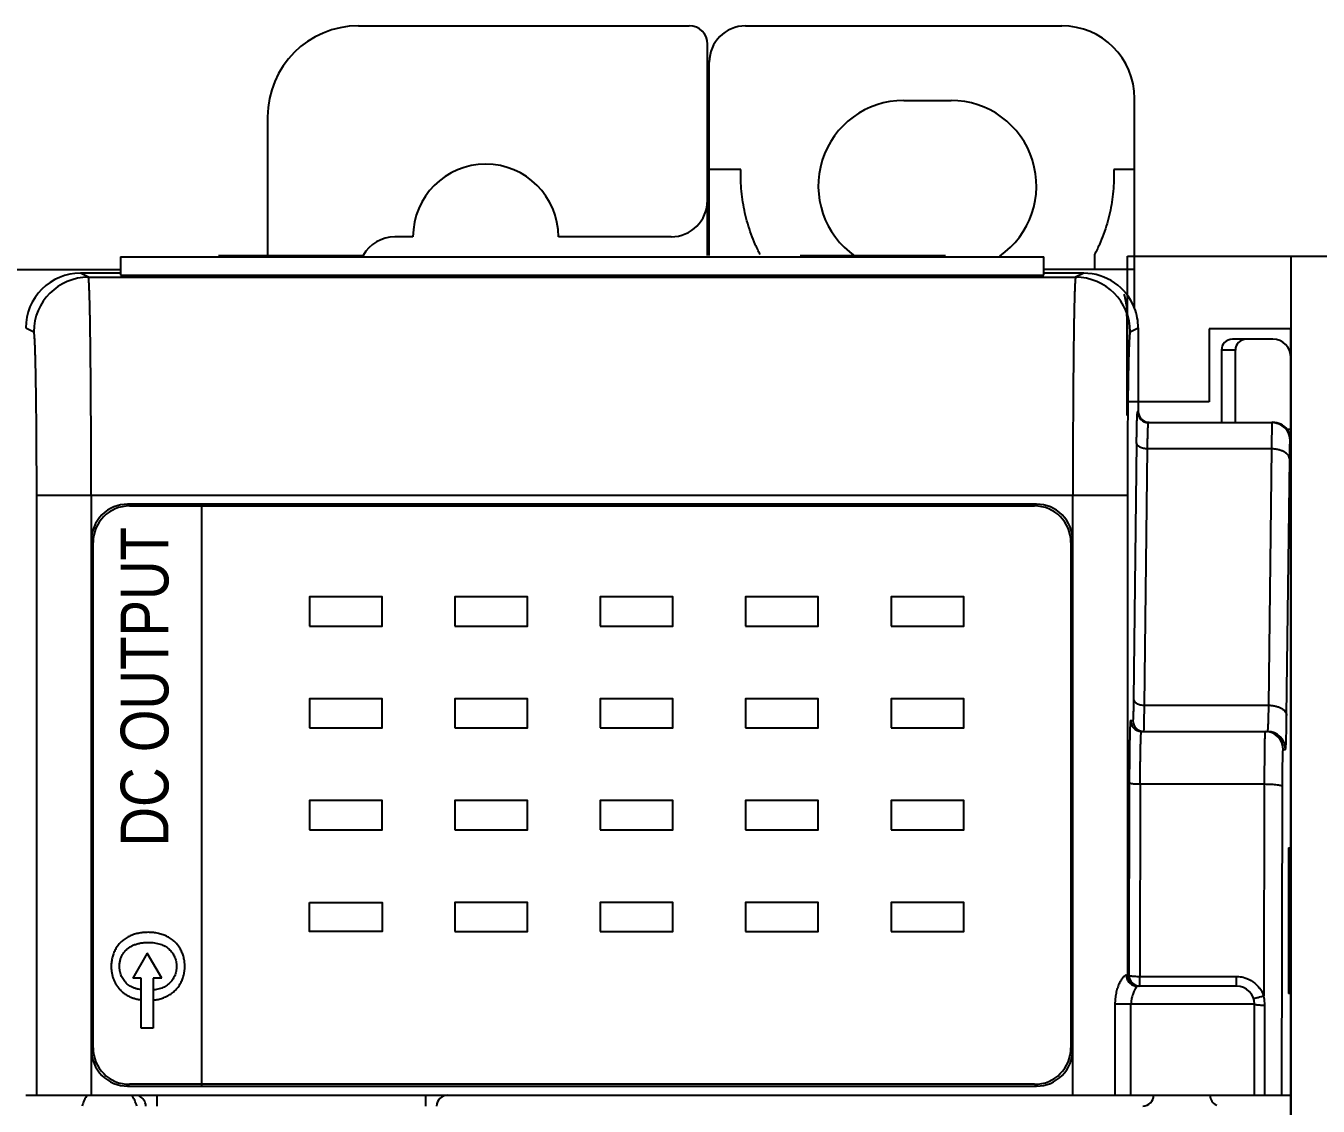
# Model space of a CAD drawing. Header units: inches. Extents: x -38 to 199, y -310 to 64.
# Drawn here: x 29.973 to 31.372, y 56.794 to 57.963 of the extents above; entities that cross this region are included whole.
import ezdxf

# ---------------------------------------------------------------- set-up
doc = ezdxf.new("R2010")
doc.units = ezdxf.units.IN
doc.header["$MEASUREMENT"] = 0
doc.layers.add('PLC', color=7, linetype='Continuous')
doc.styles.get("Standard").update_dxf_attribs({"font": 'arial.ttf'})

# ---------------------------------------------------------------- blocks, each defined once
blk = doc.blocks.new('24VPS')
at = {"layer": 'PLC', "color": 7, "linetype": 'Continuous'}
for p, q in [((176.634, -64.8291), (176.634, -64.6716)), ((176.634, -64.6716), (177.067, -64.6716)), ((176.634, -64.6716), (177.067, -64.6716)), ((176.634, -64.6716), (176.8111, -64.6716)), ((176.634, -64.8291), (176.634, -64.6716)), ((176.634, -64.8291), (176.634, -64.6716)), ((176.634, -64.6716), (176.8111, -64.6716)), ((176.634, -64.8291), (176.634, -64.6716)), ((176.8111, -64.6716), (179.3899, -64.6716)), ((176.8111, -64.6716), (176.8111, -69.3173)), ((176.8111, -64.6716), (176.8111, -64.7503)), ((176.8111, -64.6716), (176.8111, -69.3173)), ((176.8111, -64.6716), (179.3899, -64.6716)), ((176.8111, -64.6716), (176.8111, -64.7503)), ((176.6335, -64.7365), (176.6335, -64.844)), ((176.8111, -64.7503), (176.7225, -64.7503)), ((176.7225, -64.7503), (176.7225, -64.8291)), ((176.7225, -64.7503), (176.7225, -64.8291)), ((176.7225, -64.7503), (176.7225, -64.8291)), ((176.8111, -64.7503), (176.7225, -64.7503)), ((176.8111, -64.7503), (176.7225, -64.7503)), ((176.8111, -64.7503), (176.7225, -64.7503)), ((176.7225, -64.7503), (176.7225, -64.8291)), ((176.8111, -66.3645), (176.8111, -64.7503)), ((176.8111, -66.3645), (176.8111, -64.7503)), ((176.8111, -69.2222), (176.8111, -64.7667)), ((176.7225, -64.8291), (176.634, -64.8291)), ((176.7225, -64.8291), (176.634, -64.8291)), ((176.7225, -64.8291), (176.634, -64.8291)), ((176.7225, -64.8291), (176.634, -64.8291))]:
    blk.add_line(p, q, dxfattribs=at)
for centre, radius, start, end in [((176.574, -64.7312), 0.0595, 2.7878, 17.9645), ((176.5743, -64.7365), 0.0593, 5.0911, 8.4068), ((176.575, -64.7364), 0.0585, 0.01, 5.0965)]:
    blk.add_arc(centre, radius, start, end, dxfattribs=at)

msp = doc.modelspace()

# ---------------------------------------------------------------- linework, layer by layer
at = {"linetype": 'Continuous'}
for p, q in [((30.33285, 57.96302), (30.69111, 57.96302)), ((30.75214, 57.96302), (31.09466, 57.96302)), ((30.7108, 57.7144), (30.7108, 57.94333)), ((30.71277, 57.7144), (30.71277, 57.92365)), ((30.9234, 57.88231), (30.97458, 57.88231)), ((31.1734, 57.65745), (31.1734, 57.88428)), ((30.23442, 57.86459), (30.23442, 57.7144)), ((30.74713, 57.8075), (30.71277, 57.8075)), ((31.1734, 57.8075), (31.15085, 57.8075)), ((30.3919, 57.73467), (30.37222, 57.73467)), ((30.67143, 57.73467), (30.54938, 57.73467)), ((30.07497, 57.71296), (30.07497, 57.69314)), ((30.07497, 57.71296), (31.07497, 57.71296)), ((30.18127, 57.7144), (30.33875, 57.7144)), ((30.81119, 57.7144), (30.96867, 57.7144)), ((31.07497, 57.69314), (31.07497, 57.71296)), ((31.13009, 57.71547), (31.13009, 57.69924)), ((29.80726, 57.69924), (30.07497, 57.69924)), ((30.04036, 57.69095), (30.03167, 57.6953)), ((30.07497, 57.6953), (30.03167, 57.6953)), ((30.07497, 57.69314), (31.07497, 57.69314)), ((31.1734, 57.69924), (31.07497, 57.69924)), ((31.11828, 57.6953), (31.07497, 57.6953)), ((31.11828, 57.6953), (31.10958, 57.69095)), ((30.04036, 57.69095), (31.10958, 57.69095)), ((29.97261, 57.63625), (29.98131, 57.6319)), ((31.16863, 57.6319), (31.17733, 57.63625)), ((31.17733, 57.63625), (31.17733, 57.54569)), ((31.323, 57.62384), (31.2793, 57.62384)), ((30.04276, 57.60133), (30.04267, 57.60934)), ((31.10727, 57.60928), (31.10719, 57.60133)), ((31.26749, 57.61203), (31.26749, 57.53388)), ((31.28254, 57.61203), (31.26749, 57.61203)), ((31.28254, 57.53388), (31.28254, 57.61203)), ((31.34269, 53.14865), (31.34269, 57.60416)), ((31.10691, 57.56989), (31.10682, 57.5567)), ((30.04313, 57.55561), (30.04312, 57.5567)), ((30.04328, 57.52645), (30.04313, 57.55561)), ((31.17733, 57.54569), (31.17667, 57.54535)), ((31.18848, 57.53354), (31.32234, 57.53354)), ((31.323, 57.53388), (31.32234, 57.53354)), ((31.34269, 57.52601), (31.33875, 57.52601)), ((31.17557, 57.51174), (31.17228, 57.23432)), ((31.34269, 57.51419), (31.34202, 57.51386)), ((31.18409, 57.22768), (31.18738, 57.5051)), ((31.32169, 57.5051), (31.18738, 57.5051)), ((31.32169, 57.5051), (31.3184, 57.22768)), ((31.33808, 57.21661), (31.34137, 57.49404)), ((29.98438, 56.80554), (29.98438, 57.45475)), ((31.16557, 57.45474), (29.98438, 57.45474)), ((30.04345, 57.45474), (30.04345, 56.80554)), ((31.1065, 56.80554), (31.1065, 57.45474)), ((31.16557, 57.45474), (31.16557, 56.93546)), ((31.0671, 57.4453), (30.08285, 57.4453)), ((30.08481, 57.44333), (31.06513, 57.44333)), ((30.04544, 56.85672), (30.04544, 57.40396)), ((31.1045, 57.40396), (31.1045, 56.85672)), ((31.18409, 57.22768), (31.3184, 57.22768)), ((31.16899, 57.21105), (31.17151, 57.21105)), ((31.18332, 57.19924), (31.18362, 57.20262)), ((31.18362, 57.20262), (31.18388, 57.21246)), ((31.1808, 57.19924), (31.31718, 57.19924)), ((31.31465, 57.19924), (31.31443, 57.19654)), ((31.33686, 57.17955), (31.33433, 57.17955)), ((31.33686, 57.17955), (31.33722, 57.18205)), ((31.16766, 57.14389), (31.16723, 56.93546)), ((31.17947, 57.14241), (31.17904, 56.93415)), ((31.17947, 57.14241), (31.31387, 57.14241)), ((31.31387, 57.14241), (31.3134, 56.91298)), ((31.33288, 56.80554), (31.33355, 57.13995)), ((31.33994, 57.07325), (31.33994, 56.91577)), ((31.33994, 57.07325), (31.34131, 57.07325)), ((31.34131, 56.91577), (31.34131, 57.07325)), ((31.16443, 56.93546), (31.16723, 56.93546)), ((31.17601, 56.92365), (31.17415, 56.92072)), ((31.28363, 56.92365), (31.17601, 56.92365)), ((31.17904, 56.92365), (31.17904, 56.93415)), ((31.17904, 56.93415), (31.28363, 56.93415)), ((31.28363, 56.92365), (31.28363, 56.93415)), ((31.34131, 56.91577), (31.33994, 56.91577)), ((31.30332, 56.90396), (31.15212, 56.90396)), ((31.15212, 56.90395), (31.15212, 56.80554)), ((31.16949, 56.80554), (31.16949, 56.90396)), ((31.30332, 56.80554), (31.30332, 56.90396)), ((31.31441, 56.80554), (31.31447, 56.90269)), ((30.08285, 56.81538), (31.0671, 56.81538)), ((31.06513, 56.81735), (30.08481, 56.81735)), ((29.97261, 56.80554), (31.34269, 56.80554)), ((30.11434, 56.80554), (30.11434, 56.79372)), ((30.40568, 56.79372), (30.40568, 56.80554))]:
    msp.add_line(p, q, dxfattribs=at)
msp.add_line((30.16322, 56.81538), (30.16322, 57.4453))
at = {"color": 7, "linetype": 'Continuous'}
for p, q in [((30.10407, 56.95942), (30.08841, 56.93231)), ((30.11972, 56.93231), (30.10407, 56.95942)), ((30.09745, 56.93231), (30.08841, 56.93231)), ((30.09745, 56.87819), (30.09745, 56.93231)), ((30.11972, 56.93231), (30.11068, 56.93231)), ((30.11068, 56.93231), (30.11068, 56.87819)), ((30.09744, 56.90874), (30.09745, 56.90874)), ((30.09745, 56.91971), (30.09745, 56.91971)), ((30.11069, 56.91936), (30.11068, 56.91936)), ((30.11068, 56.90844), (30.11069, 56.90844)), ((30.11068, 56.87819), (30.09745, 56.87819))]:
    msp.add_line(p, q, dxfattribs=at)
at = {"linetype": 'Continuous'}
for points in [[(30.2797, 57.31341), (30.35844, 57.31341), (30.35844, 57.34491), (30.2797, 57.34491)], [(30.43718, 57.31341), (30.51592, 57.31341), (30.51592, 57.34491), (30.43718, 57.34491)], [(30.59466, 57.31341), (30.6734, 57.31341), (30.6734, 57.34491), (30.59466, 57.34491)], [(30.75214, 57.31341), (30.83088, 57.31341), (30.83088, 57.34491), (30.75214, 57.34491)], [(30.90962, 57.31341), (30.98836, 57.31341), (30.98836, 57.34491), (30.90962, 57.34491)], [(30.2797, 57.20317), (30.35844, 57.20317), (30.35844, 57.23467), (30.2797, 57.23467)], [(30.43718, 57.20317), (30.51592, 57.20317), (30.51592, 57.23467), (30.43718, 57.23467)], [(30.59466, 57.20317), (30.6734, 57.20317), (30.6734, 57.23467), (30.59466, 57.23467)], [(30.75214, 57.20317), (30.83088, 57.20317), (30.83088, 57.23467), (30.75214, 57.23467)], [(30.90962, 57.20317), (30.98836, 57.20317), (30.98836, 57.23467), (30.90962, 57.23467)], [(30.2797, 57.09294), (30.35844, 57.09294), (30.35844, 57.12443), (30.2797, 57.12443)], [(30.43718, 57.09294), (30.51592, 57.09294), (30.51592, 57.12443), (30.43718, 57.12443)], [(30.59466, 57.09294), (30.6734, 57.09294), (30.6734, 57.12443), (30.59466, 57.12443)], [(30.75214, 57.09294), (30.83088, 57.09294), (30.83088, 57.12443), (30.75214, 57.12443)], [(30.90962, 57.09294), (30.98836, 57.09294), (30.98836, 57.12443), (30.90962, 57.12443)], [(30.2797, 57.0142), (30.35844, 57.0142), (30.35844, 56.9827), (30.2797, 56.9827)], [(30.43718, 56.9827), (30.51592, 56.9827), (30.51592, 57.0142), (30.43718, 57.0142)], [(30.59466, 56.9827), (30.6734, 56.9827), (30.6734, 57.0142), (30.59466, 57.0142)], [(30.75214, 56.9827), (30.83088, 56.9827), (30.83088, 57.0142), (30.75214, 57.0142)], [(30.90962, 56.9827), (30.98836, 56.9827), (30.98836, 57.0142), (30.90962, 57.0142)]]:
    msp.add_lwpolyline(points, close=True, dxfattribs=at)
for centre, radius, start, end in [((30.33285, 57.86459), 0.09843, 90, 180), ((30.69111, 57.94333), 0.01969, 0, 90), ((30.75214, 57.92365), 0.03937, 90, 180), ((31.09466, 57.88428), 0.07874, 0, 90), ((30.9234, 57.78979), 0.09252, 90, 235.17732), ((30.97458, 57.78979), 0.09252, 304.82253, 90), ((30.47064, 57.73467), 0.07874, 0, 180), ((30.67143, 57.77404), 0.03937, 270, 0), ((30.37222, 57.6953), 0.03937, 90, 150.75074), ((30.03166, 57.63625), 0.05905, 89.99406, 179.99628), ((30.04037, 57.63189), 0.05906, 90.01329, 179.99407), ((31.10957, 57.63189), 0.05906, 0.00521, 89.98641), ((31.2793, 57.61203), 0.01181, 90, 180), ((31.323, 57.60416), 0.01969, 0, 90), ((18.67981, 57.48586), 11.36353, 0.357184, 0.58221), ((41.18792, 57.49709), 10.08127, 179.407572, 179.58624), ((47.64676, 57.45599), 16.54025, 179.651135, 180.004321), ((31.18848, 57.54535), 0.01181, 180.00764, 269.98595), ((12.7355, 57.45471), 17.30793, 0.000117, 0.23749), ((31.32233, 57.51386), 0.01969, 0.00708, 89.98561), ((30.08285, 57.40593), 0.03937, 90, 180.20461), ((30.08481, 57.40396), 0.03937, 90, 180), ((31.06513, 57.40396), 0.03937, 0, 90), ((31.0671, 57.40593), 0.03937, 359.75716, 90), ((29.59588, 57.2417), 1.58827, 358.94531, 359.49432), ((31.1808, 57.21105), 0.01181, 179.99628, 269.9952), ((31.18332, 57.21104), 0.01181, 180.07853, 269.9991), ((31.31465, 57.17955), 0.01969, 0.00139, 89.92261), ((31.31718, 57.17955), 0.01968, 359.99555, 89.99539), ((31.17738, 56.93536), 0.01172, 179.99226, 269.97929), ((31.17904, 56.93545), 0.01181, 179.99928, 269.99768), ((31.28363, 56.90396), 0.01969, 0, 90), ((31.284, 56.90247), 0.03122, 19.66772, 37.41356), ((30.08285, 56.85475), 0.03937, 179.76972, 270), ((30.08481, 56.85672), 0.03937, 180, 270), ((31.06513, 56.85672), 0.03937, 270, 360), ((31.0671, 56.85475), 0.03937, 270, 0.28186), ((30.06316, 56.78708), 0.03027, 141.84812, 167.31962), ((30.06316, 56.78708), 0.03027, 12.68038, 38.15188), ((30.09072, 56.79372), 0.01181, 0, 67.5), ((30.4293, 56.79372), 0.01181, 90, 180), ((31.18226, 56.80554), 0.01181, 270, 0), ((31.2669, 56.80554), 0.01181, 180, 247.5)]:
    msp.add_arc(centre, radius, start, end, dxfattribs=at)
for centre, major_axis, ratio, start_param, end_param in [((31.11827, 57.63624), (0.05283, 0.02641), 0.9998096, -0.0963613, 1.107103), ((31.11827, 57.63624), (-0.05283, -0.02641), 0.9998096, 2.6780517, 3.0452314), ((31.29435, 57.61203), (0.01181, 0), 0.9998477, 7.8539816, 9.424778), ((31.18915, 57.54569), (0.01057, 0.00528), 0.9998096, 2.6780517, 4.2486957), ((31.323, 57.51419), (-0.01761, -0.0088), 0.9998096, 3.3218099, 4.2486957), ((31.323, 57.51419), (0.01761, 0.0088), 0.9998096, -0.463541, 0.1802172)]:
    msp.add_ellipse(centre, major_axis=major_axis, ratio=ratio, start_param=start_param, end_param=end_param, dxfattribs=at)
for points, knots in [([(30.76794, 57.71547), (30.76605, 57.71906), (30.76253, 57.72635), (30.75804, 57.73758), (30.75431, 57.74899), (30.75131, 57.76053), (30.74906, 57.77219), (30.74708, 57.78782), (30.74678, 57.79966), (30.74713, 57.8075)], [0, 0, 0, 0, 0.1277078, 0.2543284, 0.3800262, 0.5049116, 0.6291772, 0.7530484, 1, 1, 1, 1]), ([(31.15085, 57.8075), (31.1512, 57.79966), (31.15091, 57.78782), (31.14895, 57.77219), (31.14669, 57.76053), (31.14368, 57.74899), (31.13994, 57.73758), (31.13545, 57.72635), (31.13193, 57.71906), (31.13003, 57.71547)], [0, 0, 0, 0, 0.2469443, 0.3708093, 0.4950729, 0.6199617, 0.7456644, 0.8722886, 1, 1, 1, 1]), ([(30.04267, 57.60934), (30.0426, 57.61535), (30.04249, 57.62413), (30.04233, 57.63551), (30.0422, 57.6433), (30.04206, 57.65056), (30.04193, 57.65727), (30.04178, 57.66341), (30.04164, 57.66896), (30.04149, 57.6739), (30.04134, 57.67824), (30.0412, 57.68146), (30.04109, 57.68372), (30.04101, 57.68517), (30.04094, 57.68646), (30.04086, 57.68759), (30.04078, 57.68855), (30.0407, 57.68935), (30.04062, 57.68999), (30.04055, 57.69041), (30.04049, 57.69067), (30.04045, 57.6908), (30.04041, 57.69089), (30.04038, 57.69094), (30.04036, 57.69095)], [0, 0, 0, 0, 0.2208485, 0.32252, 0.4179522, 0.5068833, 0.5890807, 0.6643124, 0.7323478, 0.7929933, 0.8461015, 0.8915285, 0.9113169, 0.9291317, 0.9449607, 0.9587982, 0.9706392, 0.98048, 0.9883187, 0.994158, 0.9963327, 0.9980173, 0.9992258, 1, 1, 1, 1]), ([(31.10958, 57.69095), (31.10957, 57.69094), (31.10953, 57.69089), (31.1095, 57.6908), (31.10946, 57.69067), (31.1094, 57.69041), (31.10933, 57.68999), (31.10925, 57.68935), (31.10917, 57.68855), (31.10909, 57.68758), (31.10901, 57.68646), (31.10893, 57.68516), (31.10885, 57.68371), (31.10874, 57.68145), (31.10861, 57.67823), (31.10845, 57.67389), (31.10831, 57.66894), (31.10816, 57.66339), (31.10802, 57.65724), (31.10788, 57.65053), (31.10775, 57.64327), (31.10762, 57.63547), (31.10745, 57.62409), (31.10734, 57.6153), (31.10727, 57.60928)], [0, 0, 0, 0, 0.000774, 0.0019824, 0.0036669, 0.0058416, 0.0116809, 0.0195197, 0.0293607, 0.041202, 0.0550399, 0.0708694, 0.0886848, 0.1084739, 0.1539022, 0.2070118, 0.2676588, 0.3356956, 0.4109284, 0.4931263, 0.5820574, 0.677489, 0.7791588, 1, 1, 1, 1]), ([(29.98438, 57.45475), (29.98438, 57.4662), (29.98435, 57.48326), (29.98425, 57.50574), (29.98415, 57.52198), (29.98403, 57.53757), (29.98387, 57.55238), (29.9837, 57.56626), (29.9835, 57.57908), (29.98328, 57.59071), (29.98307, 57.59961), (29.9829, 57.60606), (29.98277, 57.61036), (29.98263, 57.61429), (29.9825, 57.61784), (29.98236, 57.621), (29.98222, 57.62377), (29.98207, 57.62614), (29.98195, 57.62785), (29.98184, 57.62902), (29.98177, 57.62974), (29.9817, 57.63036), (29.98162, 57.63087), (29.98155, 57.63128), (29.98148, 57.63158), (29.98141, 57.63178), (29.98135, 57.63188), (29.98131, 57.6319)], [0, 0, 0, 0, 0.193908, 0.2885911, 0.3804764, 0.4687385, 0.5525594, 0.6311291, 0.7036732, 0.7695148, 0.8280111, 0.8543371, 0.8786347, 0.9008436, 0.9209083, 0.9387861, 0.9544366, 0.9678195, 0.9788964, 0.9835625, 0.9876456, 0.9911449, 0.9940605, 0.9963934, 0.9981474, 0.9993341, 1, 1, 1, 1]), ([(31.16863, 57.6319), (31.1686, 57.63188), (31.16854, 57.63178), (31.16847, 57.63158), (31.16839, 57.63128), (31.16832, 57.63087), (31.16825, 57.63036), (31.16817, 57.62974), (31.1681, 57.62902), (31.168, 57.62786), (31.16787, 57.62614), (31.16773, 57.62377), (31.16759, 57.621), (31.16745, 57.61784), (31.16731, 57.61429), (31.16718, 57.61036), (31.16705, 57.60605), (31.16687, 57.59961), (31.16667, 57.59071), (31.16645, 57.57908), (31.16625, 57.56626), (31.16607, 57.55238), (31.16592, 57.53757), (31.16579, 57.52197), (31.16569, 57.50573), (31.16559, 57.48325), (31.16557, 57.4662), (31.16557, 57.45474)], [0, 0, 0, 0, 0.0006655, 0.0018511, 0.0036033, 0.0059341, 0.0088473, 0.0123444, 0.0164253, 0.0210898, 0.0321655, 0.0455505, 0.0612049, 0.0790873, 0.0991558, 0.1213666, 0.1456645, 0.1719899, 0.2304837, 0.2963251, 0.3688715, 0.4474444, 0.5312687, 0.6195313, 0.7114141, 0.8060936, 1, 1, 1, 1]), ([(31.17557, 57.51174), (31.1756, 57.51418), (31.17566, 57.51882), (31.17576, 57.52446), (31.17584, 57.52858), (31.17591, 57.53135), (31.17598, 57.53389), (31.17605, 57.53619), (31.17612, 57.53825), (31.17619, 57.54006), (31.17627, 57.5416), (31.17633, 57.54272), (31.17639, 57.54349), (31.17643, 57.54396), (31.17647, 57.54436), (31.1765, 57.54469), (31.17654, 57.54496), (31.17658, 57.54515), (31.17662, 57.54528), (31.17665, 57.54534), (31.17667, 57.54535)], [0, 0, 0, 0, 0.2175454, 0.4136626, 0.502583, 0.5849738, 0.6605694, 0.7291049, 0.7903282, 0.8440389, 0.89005, 0.9281763, 0.9442284, 0.9582576, 0.9702583, 0.9802265, 0.9881608, 0.9940666, 0.9979699, 1, 1, 1, 1]), ([(31.18738, 57.5051), (31.18741, 57.50716), (31.18747, 57.51109), (31.18759, 57.51664), (31.18769, 57.52085), (31.18779, 57.52385), (31.18786, 57.52579), (31.18793, 57.52754), (31.188, 57.52906), (31.18808, 57.53037), (31.18815, 57.53145), (31.18822, 57.53221), (31.18828, 57.5327), (31.18831, 57.53298), (31.18835, 57.53321), (31.18839, 57.53337), (31.18843, 57.53348), (31.18846, 57.53353), (31.18848, 57.53354)], [0, 0, 0, 0, 0.2171535, 0.4132376, 0.5847512, 0.6603498, 0.7288598, 0.7900665, 0.8437558, 0.8897156, 0.9277817, 0.9578657, 0.969892, 0.9798983, 0.9878818, 0.9938489, 0.9978336, 1, 1, 1, 1]), ([(31.32234, 57.53354), (31.32233, 57.53354), (31.32232, 57.53352), (31.32231, 57.53347), (31.32229, 57.53337), (31.32226, 57.5332), (31.32224, 57.53298), (31.32222, 57.5327), (31.32219, 57.53236), (31.32217, 57.53196), (31.32214, 57.53132), (31.3221, 57.53037), (31.32206, 57.52906), (31.32201, 57.52753), (31.32197, 57.52579), (31.32193, 57.52385), (31.32189, 57.52169), (31.32185, 57.51935), (31.3218, 57.51586), (31.32174, 57.51109), (31.32171, 57.50716), (31.32169, 57.5051)], [0, 0, 0, 0, 0.0007009, 0.0018641, 0.0056899, 0.0115564, 0.0194693, 0.0294235, 0.0414109, 0.055422, 0.0714464, 0.1094925, 0.1554559, 0.2091687, 0.2704159, 0.3389814, 0.4146485, 0.4971993, 0.5863335, 0.7826224, 1, 1, 1, 1]), ([(31.18738, 57.5051), (31.18662, 57.50511), (31.18512, 57.5052), (31.18293, 57.50558), (31.18091, 57.50619), (31.17912, 57.507), (31.17764, 57.50799), (31.1765, 57.50913), (31.17578, 57.5104), (31.17558, 57.5113), (31.17557, 57.51174)], [0, 0, 0, 0, 0.1553851, 0.3075114, 0.4518483, 0.5854785, 0.7065063, 0.8145202, 0.9110594, 1, 1, 1, 1]), ([(31.34137, 57.49404), (31.34139, 57.49547), (31.34143, 57.49821), (31.34149, 57.50208), (31.34156, 57.50501), (31.34161, 57.5071), (31.34165, 57.50846), (31.34169, 57.50967), (31.34174, 57.51073), (31.34178, 57.51164), (31.34183, 57.5124), (31.34187, 57.51293), (31.3419, 57.51327), (31.34192, 57.51347), (31.34195, 57.51362), (31.34197, 57.51374), (31.34199, 57.51381), (31.34201, 57.51385), (31.34202, 57.51386)], [0, 0, 0, 0, 0.2172349, 0.4134, 0.5849864, 0.6606147, 0.7291489, 0.7903733, 0.8440727, 0.8900337, 0.9280913, 0.958156, 0.9701672, 0.9801534, 0.9881097, 0.9940377, 0.9979596, 1, 1, 1, 1]), ([(31.34137, 57.49404), (31.34135, 57.49476), (31.34104, 57.49627), (31.33982, 57.49837), (31.33793, 57.50027), (31.33546, 57.50193), (31.33249, 57.50328), (31.32911, 57.5043), (31.32547, 57.50493), (31.32296, 57.50509), (31.32169, 57.5051)], [0, 0, 0, 0, 0.0889153, 0.1853801, 0.2932949, 0.4142541, 0.547907, 0.692338, 0.8445762, 1, 1, 1, 1]), ([(31.17228, 57.23432), (31.17226, 57.23262), (31.17222, 57.22938), (31.17214, 57.2248), (31.17207, 57.22134), (31.172, 57.21888), (31.17195, 57.21728), (31.1719, 57.21586), (31.17185, 57.21461), (31.1718, 57.21355), (31.17175, 57.21268), (31.1717, 57.21207), (31.17166, 57.21168), (31.17163, 57.21146), (31.1716, 57.21129), (31.17158, 57.21116), (31.17155, 57.21109), (31.17153, 57.21105), (31.17151, 57.21105)], [0, 0, 0, 0, 0.2190388, 0.4165926, 0.5890767, 0.6649496, 0.7335865, 0.794768, 0.8482754, 0.8938919, 0.9314501, 0.9608602, 0.9724864, 0.9820496, 0.9895461, 0.9949811, 0.9983902, 1, 1, 1, 1]), ([(31.17228, 57.23432), (31.17229, 57.23388), (31.17248, 57.23298), (31.17321, 57.23172), (31.17435, 57.23058), (31.17583, 57.22958), (31.17761, 57.22877), (31.17964, 57.22816), (31.18182, 57.22778), (31.18333, 57.22769), (31.18409, 57.22768)], [0, 0, 0, 0, 0.0889129, 0.1853735, 0.2932878, 0.414248, 0.5479021, 0.692335, 0.8445755, 1, 1, 1, 1]), ([(31.3184, 57.22768), (31.31837, 57.2256), (31.3183, 57.22164), (31.31817, 57.21605), (31.31805, 57.21182), (31.31795, 57.20881), (31.31787, 57.20685), (31.31779, 57.20511), (31.31771, 57.20359), (31.31763, 57.2023), (31.31754, 57.20123), (31.31746, 57.2004), (31.31738, 57.19985), (31.31732, 57.19953), (31.31727, 57.19937), (31.31724, 57.19928), (31.3172, 57.19924), (31.31718, 57.19924)], [0, 0, 0, 0, 0.2188455, 0.4162373, 0.5885876, 0.6644055, 0.7329965, 0.794142, 0.8476247, 0.8932294, 0.930792, 0.9602298, 0.981482, 0.9890344, 0.9945535, 0.9981031, 1, 1, 1, 1]), ([(31.3184, 57.22768), (31.31967, 57.22767), (31.32218, 57.22751), (31.32582, 57.22688), (31.32919, 57.22586), (31.33217, 57.22451), (31.33464, 57.22286), (31.33653, 57.22096), (31.33774, 57.21885), (31.33806, 57.21734), (31.33808, 57.21661)], [0, 0, 0, 0, 0.1553885, 0.3075213, 0.4518585, 0.5854848, 0.7065101, 0.8145223, 0.91106, 1, 1, 1, 1]), ([(31.33722, 57.18205), (31.33727, 57.18278), (31.33736, 57.18447), (31.33754, 57.18871), (31.33774, 57.19552), (31.33793, 57.20535), (31.33803, 57.21264), (31.33808, 57.21661)], [0, 0, 0, 0, 0.0638493, 0.1468918, 0.3676748, 0.655358, 1, 1, 1, 1]), ([(31.16899, 57.21105), (31.16898, 57.21105), (31.16895, 57.21102), (31.16891, 57.21092), (31.16886, 57.21068), (31.1688, 57.21029), (31.16874, 57.20975), (31.16868, 57.20905), (31.16863, 57.2082), (31.16857, 57.20719), (31.16851, 57.20604), (31.16846, 57.20474), (31.16838, 57.20273), (31.16829, 57.19987), (31.16819, 57.19604), (31.1681, 57.1917), (31.16801, 57.1869), (31.16793, 57.18168), (31.16786, 57.17606), (31.1678, 57.1701), (31.16775, 57.16385), (31.1677, 57.15508), (31.16767, 57.1484), (31.16766, 57.14389)], [0, 0, 0, 0, 0.000536, 0.0015219, 0.0051372, 0.0110236, 0.0191903, 0.0296302, 0.0423316, 0.0572803, 0.0744473, 0.0937897, 0.1152636, 0.1644301, 0.2215869, 0.2862608, 0.3578859, 0.4358925, 0.5196673, 0.6085449, 0.7018554, 0.798836, 1, 1, 1, 1]), ([(31.17947, 57.14241), (31.17948, 57.14623), (31.17951, 57.15365), (31.17959, 57.16275), (31.17967, 57.16963), (31.17974, 57.17438), (31.17982, 57.17881), (31.17991, 57.18287), (31.18, 57.18654), (31.1801, 57.18978), (31.18019, 57.1922), (31.18027, 57.1939), (31.18032, 57.195), (31.18038, 57.19598), (31.18044, 57.19682), (31.18049, 57.19754), (31.18055, 57.19814), (31.18061, 57.1986), (31.18067, 57.19893), (31.18072, 57.19913), (31.18076, 57.19921), (31.18079, 57.19924), (31.1808, 57.19924)], [0, 0, 0, 0, 0.2011001, 0.3913273, 0.480187, 0.5639497, 0.6419447, 0.7135584, 0.7782219, 0.8353698, 0.8845281, 0.9059993, 0.9253409, 0.9425095, 0.957463, 0.9701713, 0.9806212, 0.9888027, 0.9947124, 0.9983692, 0.9993943, 1, 1, 1, 1]), ([(31.31443, 57.19654), (31.31438, 57.19544), (31.3143, 57.19282), (31.31421, 57.1883), (31.31412, 57.18266), (31.31401, 57.17325), (31.31391, 57.15972), (31.31388, 57.14842), (31.31387, 57.14241)], [0, 0, 0, 0, 0.061297, 0.1452556, 0.2502076, 0.373862, 0.6668768, 1, 1, 1, 1]), ([(31.33355, 57.13995), (31.33356, 57.1426), (31.33358, 57.14777), (31.33362, 57.15412), (31.33367, 57.15892), (31.33371, 57.16223), (31.33376, 57.16531), (31.33381, 57.16814), (31.33386, 57.1707), (31.33392, 57.17296), (31.33398, 57.17464), (31.33402, 57.17583), (31.33405, 57.1766), (31.33409, 57.17728), (31.33412, 57.17787), (31.33415, 57.17837), (31.33419, 57.17878), (31.33422, 57.1791), (31.33426, 57.17933), (31.33429, 57.17947), (31.33431, 57.17953), (31.33433, 57.17955), (31.33433, 57.17955)], [0, 0, 0, 0, 0.2009644, 0.3914564, 0.4804065, 0.5641721, 0.6421483, 0.7137302, 0.7783365, 0.8354828, 0.8847104, 0.9062118, 0.925562, 0.9427133, 0.9576441, 0.9703375, 0.9807776, 0.9889503, 0.9948459, 0.9984714, 0.9994617, 1, 1, 1, 1]), ([(31.16766, 57.14389), (31.16767, 57.14384), (31.16774, 57.14372), (31.16794, 57.14359), (31.16824, 57.14345), (31.16865, 57.14332), (31.16915, 57.14319), (31.17, 57.14302), (31.17129, 57.14283), (31.17305, 57.14265), (31.17581, 57.14247), (31.17798, 57.14242), (31.17947, 57.14241)], [0, 0, 0, 0, 0.0134114, 0.0328323, 0.0598512, 0.0949007, 0.1380015, 0.1888393, 0.3119964, 0.4603997, 0.6288581, 1, 1, 1, 1]), ([(31.31387, 57.14241), (31.31513, 57.14241), (31.31762, 57.14238), (31.32123, 57.14224), (31.32457, 57.14201), (31.32711, 57.14176), (31.32891, 57.14151), (31.33007, 57.14132), (31.33107, 57.14112), (31.3319, 57.14091), (31.33258, 57.14069), (31.33302, 57.14049), (31.33328, 57.14032), (31.33345, 57.14017), (31.33354, 57.14004), (31.33355, 57.13995)], [0, 0, 0, 0, 0.1886072, 0.3709652, 0.5393041, 0.6876789, 0.752718, 0.8109281, 0.8618281, 0.9049698, 0.9400457, 0.967092, 0.9777276, 0.9865836, 1, 1, 1, 1]), ([(31.16443, 56.93546), (31.1642, 56.93545), (31.16368, 56.9353), (31.16288, 56.93482), (31.16196, 56.93407), (31.16095, 56.93304), (31.15986, 56.93172), (31.15874, 56.93011), (31.15764, 56.92822), (31.15657, 56.92608), (31.15558, 56.92372), (31.15469, 56.92118), (31.15393, 56.9185), (31.15307, 56.91474), (31.15238, 56.90988), (31.15216, 56.90594), (31.15212, 56.90395)], [0, 0, 0, 0, 0.0192449, 0.0452269, 0.0786889, 0.1197572, 0.1682052, 0.2237986, 0.2861552, 0.3542846, 0.4270805, 0.5035371, 0.5828805, 0.664358, 0.8310291, 1, 1, 1, 1]), ([(31.16443, 56.93546), (31.16443, 56.93392), (31.16502, 56.93083), (31.16759, 56.9269), (31.17144, 56.92427), (31.1745, 56.92365), (31.17601, 56.92365)], [0, 0, 0, 0, 0.2522051, 0.5030596, 0.7521802, 1, 1, 1, 1]), ([(31.16723, 56.93546), (31.16724, 56.93541), (31.16732, 56.9353), (31.16752, 56.93519), (31.16781, 56.93507), (31.16822, 56.93495), (31.16872, 56.93484), (31.16957, 56.93468), (31.17086, 56.93452), (31.17262, 56.93436), (31.17462, 56.93425), (31.17679, 56.93417), (31.17828, 56.93415), (31.17904, 56.93415)], [0, 0, 0, 0, 0.01224, 0.0309216, 0.0574889, 0.0922797, 0.135262, 0.1860845, 0.3094353, 0.4582456, 0.627302, 0.8105464, 1, 1, 1, 1]), ([(31.28363, 56.93415), (31.28441, 56.93415), (31.28751, 56.93402), (31.29059, 56.9334), (31.2928, 56.93269)], [0, 0, 0, 0, 0.2497477, 1, 1, 1, 1]), ([(31.2928, 56.93269), (31.29594, 56.93168), (31.30193, 56.92866), (31.30679, 56.92405), (31.3088, 56.92144)], [0, 0, 0, 0, 0.500394, 1, 1, 1, 1]), ([(31.17415, 56.92072), (31.17356, 56.91974), (31.17235, 56.91746), (31.17114, 56.91432), (31.17034, 56.91139), (31.16988, 56.90898), (31.1696, 56.90649), (31.16952, 56.90481), (31.1695, 56.90396)], [0, 0, 0, 0, 0.1942189, 0.4383364, 0.5728262, 0.7126291, 0.8557454, 1, 1, 1, 1]), ([(31.30322, 56.91025), (31.30309, 56.91024), (31.30286, 56.91023), (31.30258, 56.91024), (31.30242, 56.91027), (31.30231, 56.91031), (31.30225, 56.91036), (31.30224, 56.9104)], [0, 0, 0, 0, 0.3850527, 0.6750396, 0.7853065, 0.8739356, 1, 1, 1, 1]), ([(31.3134, 56.91298), (31.31235, 56.91262), (31.31034, 56.91196), (31.30752, 56.91114), (31.30542, 56.91062), (31.30405, 56.91035), (31.30347, 56.91028), (31.30322, 56.91025)], [0, 0, 0, 0, 0.3139677, 0.6011481, 0.835606, 0.9274911, 1, 1, 1, 1]), ([(31.31447, 56.90269), (31.31447, 56.90355), (31.31439, 56.907), (31.31394, 56.91045), (31.3134, 56.91298)], [0, 0, 0, 0, 0.2501266, 1, 1, 1, 1]), ([(31.31447, 56.90269), (31.31374, 56.90269), (31.3123, 56.90271), (31.31022, 56.90279), (31.30831, 56.90291), (31.30687, 56.90304), (31.30585, 56.90317), (31.3052, 56.90326), (31.30465, 56.90337), (31.30419, 56.90348), (31.30382, 56.90359), (31.30358, 56.90369), (31.30344, 56.90377), (31.30336, 56.90385), (31.30332, 56.90392), (31.30332, 56.90396)], [0, 0, 0, 0, 0.1933596, 0.3792575, 0.5497546, 0.6982888, 0.7628865, 0.8203146, 0.8700599, 0.9117897, 0.9453625, 0.970767, 0.9805075, 0.988421, 1, 1, 1, 1])]:
    msp.add_open_spline(points, degree=3, knots=knots, dxfattribs=at)
at = {"color": 7, "linetype": 'Continuous'}
for points, knots in [([(30.10505, 56.98188), (30.1041, 56.98186), (30.10222, 56.98182), (30.09945, 56.98163), (30.09675, 56.98126), (30.09412, 56.98079), (30.09157, 56.98014), (30.08911, 56.97937), (30.08671, 56.97846), (30.0844, 56.97741), (30.08218, 56.97623), (30.08008, 56.97491), (30.07812, 56.97345), (30.07626, 56.9719), (30.07456, 56.97018), (30.07297, 56.96835), (30.0715, 56.9664), (30.07017, 56.96432), (30.06898, 56.96215), (30.06792, 56.95991), (30.06706, 56.9576), (30.06633, 56.95522), (30.06578, 56.95278), (30.06537, 56.95027), (30.06514, 56.9477), (30.06511, 56.94596), (30.06509, 56.94508)], [0, 0, 0, 0, 0.0466663, 0.0921615, 0.1366493, 0.1804482, 0.2232931, 0.2657809, 0.3074907, 0.3492411, 0.3902969, 0.4309632, 0.4708836, 0.5103118, 0.5499668, 0.589534, 0.6294023, 0.6699902, 0.7107195, 0.7509746, 0.7915504, 0.8320325, 0.8730923, 0.9144132, 0.956901, 1, 1, 1, 1]), ([(30.14475, 56.94503), (30.14474, 56.94586), (30.1447, 56.94751), (30.14448, 56.94996), (30.14411, 56.95236), (30.1436, 56.95473), (30.14293, 56.95705), (30.1421, 56.95933), (30.14113, 56.96156), (30.14003, 56.96375), (30.13878, 56.96586), (30.13737, 56.96784), (30.13583, 56.96971), (30.13415, 56.97146), (30.13231, 56.97307), (30.13035, 56.97457), (30.12824, 56.97594), (30.12601, 56.97718), (30.12366, 56.97828), (30.12123, 56.97925), (30.11872, 56.98005), (30.11613, 56.98073), (30.11347, 56.98123), (30.11073, 56.98161), (30.10792, 56.98183), (30.10601, 56.98186), (30.10505, 56.98188)], [0, 0, 0, 0, 0.0409166, 0.0812057, 0.1210439, 0.1608009, 0.2004401, 0.2401411, 0.2799801, 0.3203316, 0.3607922, 0.4005787, 0.4403422, 0.4801115, 0.5199546, 0.5604435, 0.6016338, 0.6437395, 0.6863895, 0.7292975, 0.772543, 0.8163737, 0.8608885, 0.9060379, 0.9524404, 1, 1, 1, 1]), ([(30.07405, 56.94514), (30.07407, 56.94576), (30.07409, 56.94698), (30.07426, 56.94879), (30.07458, 56.95055), (30.075, 56.95227), (30.07552, 56.95394), (30.0762, 56.95556), (30.07698, 56.95714), (30.07788, 56.95866), (30.07889, 56.96012), (30.07999, 56.96149), (30.0812, 56.96277), (30.08248, 56.96398), (30.0839, 56.96506), (30.08539, 56.96608), (30.08699, 56.967), (30.08868, 56.96782), (30.09046, 56.96855), (30.09231, 56.96919), (30.09424, 56.96971), (30.09624, 56.97017), (30.09832, 56.97051), (30.10047, 56.97073), (30.10269, 56.9709), (30.1042, 56.97092), (30.10497, 56.97092)], [0, 0, 0, 0, 0.0409021, 0.0809294, 0.1203506, 0.1592596, 0.1978275, 0.236487, 0.2752014, 0.3143206, 0.3535799, 0.3924221, 0.4310633, 0.4699557, 0.5091231, 0.5489494, 0.5894281, 0.6310637, 0.6734229, 0.7166602, 0.7608291, 0.8059142, 0.8525624, 0.9002475, 0.9491484, 1, 1, 1, 1]), ([(30.10497, 56.97092), (30.10616, 56.9709), (30.10849, 56.97087), (30.11187, 56.97052), (30.11505, 56.96995), (30.11803, 56.96917), (30.12077, 56.96811), (30.12334, 56.96688), (30.12566, 56.96537), (30.12779, 56.96366), (30.12965, 56.96176), (30.13132, 56.95975), (30.13268, 56.95758), (30.13384, 56.95532), (30.1347, 56.9529), (30.13534, 56.95038), (30.13572, 56.94772), (30.13577, 56.94591), (30.13579, 56.94499)], [0, 0, 0, 0, 0.0788481, 0.1535863, 0.2246293, 0.2920391, 0.3565692, 0.4187871, 0.4795229, 0.5394599, 0.5983385, 0.6553333, 0.7114165, 0.7670435, 0.8231936, 0.8804547, 0.9389451, 1, 1, 1, 1]), ([(30.06509, 56.94508), (30.06512, 56.94375), (30.06518, 56.94115), (30.06572, 56.93734), (30.06654, 56.93372), (30.06773, 56.93027), (30.06927, 56.92703), (30.07114, 56.92396), (30.07338, 56.92111), (30.0759, 56.91843), (30.07875, 56.91603), (30.08185, 56.9139), (30.08525, 56.91214), (30.08889, 56.9107), (30.09278, 56.90956), (30.09567, 56.909), (30.09725, 56.90877), (30.09744, 56.90874)], [0, 0, 0, 0, 0.0744523, 0.1457068, 0.2149189, 0.2825492, 0.3490953, 0.4158713, 0.4831743, 0.5520275, 0.6217101, 0.6915814, 0.7624122, 0.8353066, 0.9107015, 0.9894538, 1, 1, 1, 1]), ([(30.09745, 56.91971), (30.09646, 56.91985), (30.09438, 56.9202), (30.09133, 56.92098), (30.08839, 56.92207), (30.08575, 56.92338), (30.0834, 56.92493), (30.08141, 56.92676), (30.07968, 56.92873), (30.07819, 56.93081), (30.0769, 56.93296), (30.07585, 56.93521), (30.07505, 56.93757), (30.07448, 56.94001), (30.0741, 56.94255), (30.07407, 56.94427), (30.07405, 56.94514)], [0, 0, 0, 0, 0.0780948, 0.1658206, 0.2477143, 0.3243913, 0.3976459, 0.4681638, 0.536713, 0.6036732, 0.6692033, 0.7340392, 0.7987156, 0.8645628, 0.9313586, 1, 1, 1, 1]), ([(30.11069, 56.90844), (30.11077, 56.90845), (30.11168, 56.90855), (30.1134, 56.90878), (30.11582, 56.90927), (30.11821, 56.90989), (30.12057, 56.91066), (30.1229, 56.91154), (30.12517, 56.91259), (30.12738, 56.91374), (30.12947, 56.91505), (30.13146, 56.91647), (30.1333, 56.91805), (30.13506, 56.91973), (30.13667, 56.92156), (30.13817, 56.92351), (30.13954, 56.92557), (30.14077, 56.92774), (30.14182, 56.93001), (30.14273, 56.93233), (30.14348, 56.93473), (30.14405, 56.93721), (30.14445, 56.93976), (30.14471, 56.94237), (30.14474, 56.94414), (30.14475, 56.94503)], [0, 0, 0, 0, 0.0046534, 0.0496584, 0.094253, 0.1391412, 0.1839282, 0.2289349, 0.2745111, 0.3198167, 0.3646738, 0.4085224, 0.4525566, 0.4964515, 0.5406148, 0.5850798, 0.6300716, 0.6754228, 0.7206052, 0.7657136, 0.8112216, 0.8572772, 0.9038442, 0.9514548, 1, 1, 1, 1]), ([(30.13579, 56.94499), (30.13577, 56.94408), (30.13572, 56.94229), (30.13534, 56.93968), (30.13472, 56.93718), (30.13384, 56.93479), (30.13271, 56.93253), (30.13135, 56.93038), (30.12972, 56.92835), (30.12786, 56.92646), (30.12578, 56.92474), (30.12351, 56.92323), (30.12105, 56.92197), (30.11841, 56.92092), (30.11558, 56.92013), (30.11298, 56.91964), (30.11133, 56.91943), (30.11069, 56.91936)], [0, 0, 0, 0, 0.0687553, 0.1349725, 0.1997016, 0.2632782, 0.3268172, 0.3905123, 0.4558525, 0.5230155, 0.5913078, 0.6595595, 0.728896, 0.8002471, 0.8740517, 0.9511793, 1, 1, 1, 1])]:
    msp.add_open_spline(points, degree=3, knots=knots, dxfattribs=at)

# ---------------------------------------------------------------- block references
msp.add_blockref('24VPS', (-145.46844, 122.38533))

# ---------------------------------------------------------------- texts
at = {"insert": (30.0753, 57.07474), "char_height": 0.0517771, "attachment_point": 1, "rotation": 90}
msp.add_mtext_dynamic_manual_height_columns('{\\fSwis721 BlkCn BT|b0|i0|c0|p34;DC OUTPUT}', width=0.3401398, gutter_width=1, heights=[0], dxfattribs=at)

doc.saveas('drawing.dxf')
